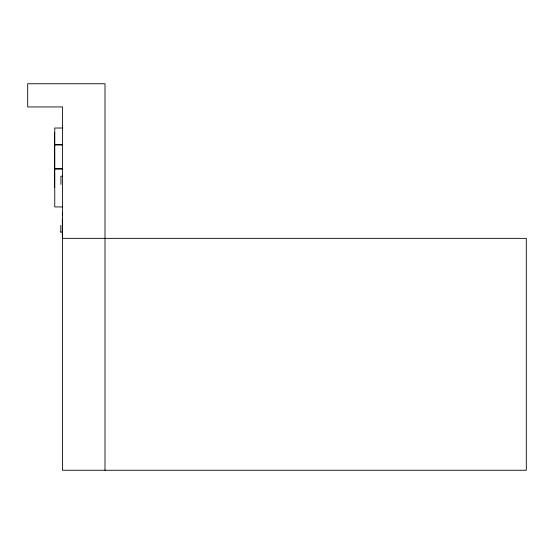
<?xml version="1.0" encoding="UTF-8"?>
<svg xmlns="http://www.w3.org/2000/svg" width="554" height="554" viewBox="0 0 554 554"><rect width="100%" height="100%" fill="white"/><g stroke="black" fill="none" stroke-linecap="round" stroke-linejoin="round"><path stroke-width="0.83" d="M62.484 128.022L54.756 128.022L54.756 206.926L62.484 206.926M54.756 144.636L62.484 144.649M54.756 144.968L62.484 144.968M54.756 168.541L62.484 168.541M62.484 176.186L60.94 176.186L60.94 184.427M60.788 232.064L62.332 232.064M62.484 238.352L526.3 238.352L526.3 470.256L62.484 470.256L62.484 106.936L27.7 106.936L27.7 83.744L105.004 83.744L105.004 470.256M62.332 213.061L62.332 214.966M62.332 219.155L62.332 238.352M60.788 225.339L60.788 232.174M54.604 132.364L54.604 187.571M62.484 168.866L54.756 168.866L62.484 168.915"/></g></svg>
